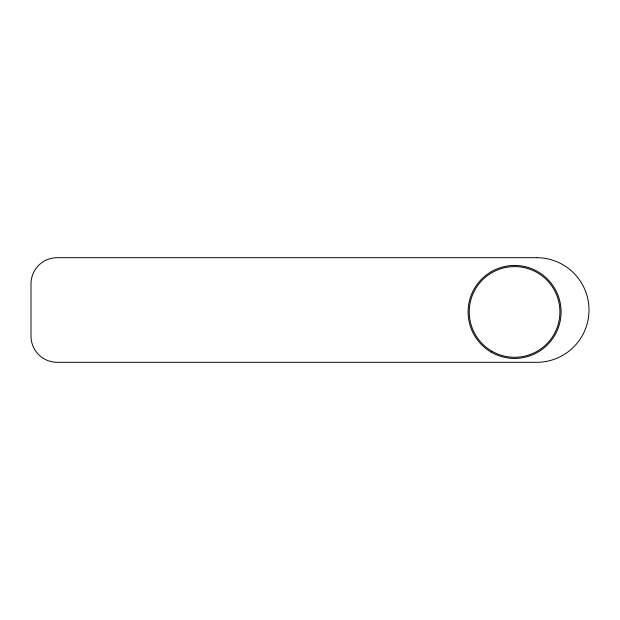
<?xml version="1.0" encoding="UTF-8"?>
<svg xmlns="http://www.w3.org/2000/svg" width="620" height="620" viewBox="0 0 620 620"><rect width="100%" height="100%" fill="white"/><g stroke="black" fill="none" stroke-linecap="round" stroke-linejoin="round"><path stroke-width="0.93" d="M536.688 257.688L57.156 257.688A26.156 26.156 0 0 0 31 283.844L31 336.156A26.156 26.156 0 0 0 57.156 362.312L536.688 362.312A52.312 52.312 0 0 0 589 310A52.312 52.312 0 0 0 536.688 257.688M491.335 352.214A46.5 46.5 0 0 0 561.085 311.938A46.5 46.5 0 0 0 491.335 271.669A46.5 46.5 0 0 0 491.335 352.214M491.916 351.207A45.337 45.337 0 0 0 559.922 311.938A45.337 45.337 0 0 0 491.916 272.676A45.337 45.337 0 0 0 491.916 351.207"/></g></svg>
